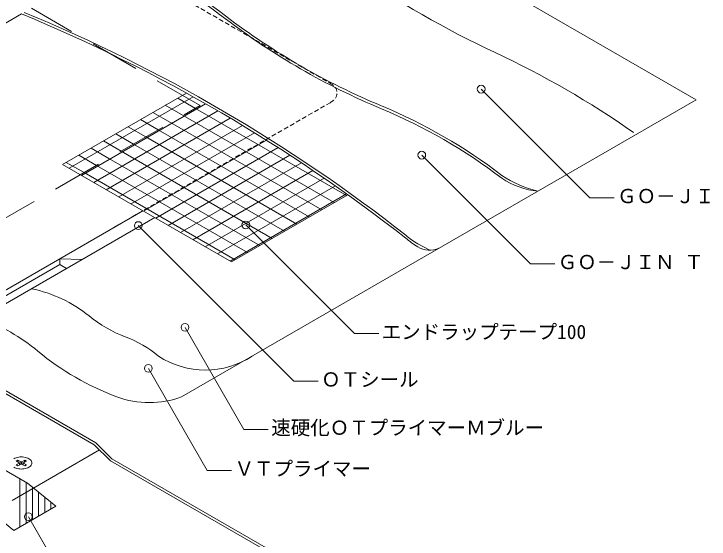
# Model space of a CAD drawing. Units: millimetres, scale not verified. Extents: x -690 to 690, y -477 to 478.
# Drawn here: x -129.9 to 226.9, y -313.5 to -43.9 of the extents above; entities that cross this region are included whole.
import ezdxf
from ezdxf.enums import TextEntityAlignment as Align

# ---------------------------------------------------------------- set-up
doc = ezdxf.new("R2010")
doc.units = ezdxf.units.MM
doc.header["$LTSCALE"] = 2
doc.linetypes.add('DASHED1', pattern=[1.8, 1.2, -0.6])
doc.linetypes.add('USER1', pattern=[19.05, 12.7, -6.35])
for name, color, linetype, lineweight in [('0-0_0', 7, 'Continuous', 18), ('0-3_BOUSUI', 1, 'Continuous', 18), ('0-4_MOJI', 7, 'Continuous', 18), ('0-5_HATCH', 9, 'Continuous', 18), ('0-6_KANAMONO', 4, 'Continuous', 18), ('0-8_KUTAI2', 3, 'USER1', 18), ('0-9_KANAMONO2', 4, 'DASHED1', 18), ('0-A_KANAMONO_SCREW', 4, 'Continuous', 18)]:
    doc.layers.add(name, color=color, linetype=linetype, lineweight=lineweight)
doc.styles.add('ＭＳ ゴシック', font='')
doc.styles.get('ＭＳ ゴシック').set_extended_font_data('MS Gothic')

msp = doc.modelspace()

# ---------------------------------------------------------------- linework, layer by layer
at = {"layer": '0-0_0'}
msp.add_lwpolyline([(-41.361, -84.522), (-104.877, -121.193), (-18.274, -171.193), (41.447, -136.713)], dxfattribs=at)
at = {"layer": '0-3_BOUSUI'}
for p, q in [((93.879, -14.942), (220.34, -87.954)), ((-43.804, -240.458), (220.34, -87.954)), ((77.373, -161.971), (83.515, -165.217)), ((-106.39, -172.567), (-102.904, -174.579))]:
    msp.add_line(p, q, dxfattribs=at)
for points in [[(-172.835, -216.454), (-172.835, -214.954), (-57.657, -148.456)], [(-106.39, -172.567), (-106.39, -169.567), (-94.893, -169.954)], [(-172.835, -214.954), (-87.839, -264.027), (-79.557, -272.308), (223.783, -447.442)], [(-172.835, -216.454), (-88.636, -265.067), (-80.355, -273.348), (221.184, -447.442)]]:
    msp.add_lwpolyline(points, dxfattribs=at)
msp.add_lwpolyline([(-231.695, -247.847), (-210.045, -235.347), (-206.416, -236.567), (-122.844, -284.817), (-108.338, -296.692), (-129.989, -309.192), (-144.495, -297.317), (-228.066, -249.067)], close=True, dxfattribs=at)
for centre, radius, start, end in [((-261.686, -361.106), 396.042, 52.61857, 61.49039), ((-261.686, -359.606), 396.042, 52.61857, 61.27025), ((323.05, 377.404), 486.839, 235.03128, 244.96872), ((-446.734, -819.493), 839.35, 51.89795, 67.53115), ((-441.82, -810.769), 830.634, 51.85719, 67.54956), ((196.835, 240.518), 359.2, 232.61857, 247.38143), ((196.835, 239.018), 359.2, 232.61857, 247.38143), ((-83.319, -492.815), 473.586, 55.03128, 64.96872), ((-48.178, -347.55), 277.868, 52.61857, 67.38143), ((-48.178, -349.05), 277.868, 52.61857, 67.38143), ((152.177, -79.846), 56.59, 235.98531, 256.58055), ((142.845, -95.12), 39.952, 236.02919, 264.54098), ((106.182, -115.721), 54.489, 230.0578, 238.08168), ((106.182, -117.221), 54.489, 230.0578, 238.08168), ((83.515, -153.538), 11.679, 238.26922, 294.01459), ((-135.015, -253.088), 69.586, 51.09038, 78.2744), ((-47.798, -145.036), 69.275, 231.09038, 248.90962), ((-185.104, -299.021), 106.194, 50.49262, 68.88831), ((-95.623, -269.039), 63.632, 51.09038, 68.90962), ((-27.532, -107.921), 141.491, 230.49262, 249.50738), ((-31.601, -183.334), 43.456, 236.38941, 303.61059), ((-60.435, -195.959), 47.506, 249.50738, 290.49262)]:
    msp.add_arc(centre, radius, start, end, dxfattribs=at)
at = {"layer": '0-4_MOJI'}
for p, q in [((165.659, -138.24), (109.909, -82.489)), ((135.174, -172.125), (79.423, -116.374)), ((178.159, -138.24), (165.659, -138.24)), ((13.796, -232.401), (-66.054, -152.552)), ((44.858, -207.985), (-10.893, -152.234)), ((147.674, -172.125), (135.174, -172.125)), ((-11.83, -257.182), (-42.055, -204.83)), ((57.358, -207.985), (44.858, -207.985)), ((-30.672, -278.23), (-60.898, -225.878)), ((26.296, -232.401), (13.796, -232.401)), ((0.67, -257.182), (-11.83, -257.182)), ((-18.172, -278.23), (-30.672, -278.23)), ((-92.259, -354.371), (-122.485, -302.019))]:
    msp.add_line(p, q, dxfattribs=at)
for centre in [(109.909, -82.489), (79.423, -116.374), (-66.054, -152.552), (-10.893, -152.234), (-42.055, -204.83), (-60.898, -225.878), (-122.485, -302.019)]:
    msp.add_circle(centre, 2, dxfattribs=at)
at = {"layer": '0-5_HATCH'}
for p, q in [((-101.534, -123.123), (-37.951, -86.414)), ((-95.184, -126.79), (-31.523, -90.035)), ((-88.834, -130.456), (-25.16, -93.694)), ((-82.484, -134.122), (-18.861, -97.389)), ((-76.134, -137.788), (-12.625, -101.121)), ((-69.784, -141.454), (-6.45, -104.889)), ((-63.434, -145.121), (-0.337, -108.692)), ((-57.084, -148.787), (5.716, -112.529)), ((-50.734, -152.453), (11.71, -116.401)), ((-44.384, -156.119), (17.645, -120.307)), ((-38.034, -159.785), (23.522, -124.246)), ((-31.684, -163.451), (29.342, -128.218)), ((-25.334, -167.118), (35.105, -132.223)), ((-18.984, -170.784), (40.813, -136.26)), ((-126.784, -307.341), (-126.784, -282.542)), ((-123.609, -305.508), (-123.609, -284.375)), ((-120.434, -303.675), (-120.434, -286.79)), ((-117.259, -301.842), (-117.259, -289.389)), ((-114.084, -300.009), (-114.084, -291.988)), ((-110.909, -298.176), (-110.909, -294.587))]:
    msp.add_line(p, q, dxfattribs=at)
for points in [[(40.751, -137.115), (-36.758, -92.365), (-45.851, -87.115)], [(34.401, -140.781), (-43.108, -96.031), (-52.201, -90.781)], [(28.051, -144.447), (-49.458, -99.697), (-58.551, -94.447)], [(21.701, -148.113), (-55.808, -103.363), (-64.901, -98.113)], [(15.351, -151.779), (-62.158, -107.029), (-71.251, -101.779)], [(9.001, -155.446), (-68.508, -110.696), (-77.601, -105.446)], [(2.651, -159.112), (-74.858, -114.362), (-83.951, -109.112)], [(-3.699, -162.778), (-81.208, -118.028), (-90.301, -112.778)], [(-10.049, -166.444), (-87.558, -121.694), (-96.651, -116.444)], [(-16.399, -170.11), (-93.908, -125.36), (-103.001, -120.11)]]:
    msp.add_lwpolyline(points, dxfattribs=at)
at = {"layer": '0-6_KANAMONO'}
for p, q in [((-337.402, -165.942), (-125.95, -43.86)), ((-210.096, -229.442), (-63.741, -144.943)), ((-210.096, -232.442), (-106.39, -172.567)), ((-130.866, -293.673), (-85.958, -267.745))]:
    msp.add_line(p, q, dxfattribs=at)
for centre, radius, start, end in [((-126.878, -277.563), 6.121, 108.45497, 119.61063), ((-126.283, -279.336), 7.99, 98.4225, 108.47645), ((-126.106, -280.376), 9.045, 89.91198, 98.57049), ((-126.099, -280.664), 9.333, 81.56327, 89.95426), ((-125.894, -279.308), 7.962, 71.50548, 81.59557), ((-125.3, -277.551), 6.108, 60.37751, 71.5569), ((-124.322, -275.847), 4.143, 45.95476, 60.48703), ((-123.286, -274.787), 2.66, 25.17845, 46.13581), ((-122.604, -274.452), 1.901, 0.31103, 24.77441), ((-122.597, -274.433), 1.895, 335.18299, 359.73157), ((-126.883, -271.332), 6.108, 240.37751, 251.5569), ((-126.29, -269.576), 7.962, 251.50548, 261.59557), ((-126.084, -268.22), 9.333, 261.56327, 269.95426), ((-126.078, -268.508), 9.045, 269.91198, 278.57049), ((-125.9, -269.548), 7.99, 278.4225, 288.47645), ((-125.306, -271.32), 6.121, 288.45497, 299.61063), ((-124.292, -273.077), 4.093, 299.4236, 314.13461), ((-123.278, -274.102), 2.651, 313.82578, 334.85996)]:
    msp.add_arc(centre, radius, start, end, dxfattribs=at)
at = {"layer": '0-8_KUTAI2'}
for p, q in [((-34.293, -90.942), (-120.896, -40.942)), ((-207.498, -190.942), (-34.293, -90.942)), ((-207.498, -190.942), (-34.293, -90.942))]:
    msp.add_line(p, q, dxfattribs=at)
at = {"layer": '0-9_KANAMONO2'}
for p, q in [((-77.594, -15.942), (32.391, -79.442)), ((-78.573, -153.507), (32.391, -89.442))]:
    msp.add_line(p, q, dxfattribs=at)
msp.add_ellipse((23.731, -84.442), major_axis=(12.247, 0), ratio=0.57735, start_param=5.4977871, end_param=7.0685835, dxfattribs=at)
at = {"layer": '0-A_KANAMONO_SCREW'}
for p, q in [((-127.824, -272.942), (-128.69, -273.442)), ((-128.69, -273.442), (-127.174, -274.317)), ((-128.69, -275.442), (-127.174, -274.567)), ((-126.308, -273.817), (-127.824, -272.942)), ((-127.824, -272.942), (-127.477, -274.142)), ((-127.085, -274.442), (-127.085, -275.515)), ((-126.308, -273.817), (-126.308, -275.067)), ((-125.875, -273.817), (-124.36, -272.942)), ((-125.875, -273.817), (-125.875, -275.067)), ((-125.099, -274.442), (-125.099, -275.515)), ((-123.494, -273.442), (-125.009, -274.317)), ((-123.494, -275.442), (-125.009, -274.567)), ((-124.36, -272.942), (-124.706, -274.142)), ((-124.36, -272.942), (-123.494, -273.442)), ((-127.824, -275.942), (-128.69, -275.442)), ((-126.308, -275.067), (-127.824, -275.942)), ((-125.875, -275.067), (-124.36, -275.942)), ((-124.36, -275.942), (-123.494, -275.442))]:
    msp.add_line(p, q, dxfattribs=at)
for centre, radius, start, end in [((-127.289, -274.364), 0.233, 299.4236, 314.13461), ((-127.29, -274.522), 0.235, 45.95476, 60.48703), ((-127.231, -274.422), 0.151, 313.82578, 334.85996), ((-127.231, -274.461), 0.151, 25.17845, 46.13581), ((-127.193, -274.442), 0.108, 0.31103, 24.77441), ((-127.192, -274.441), 0.108, 335.18299, 359.73157), ((-126.137, -273.515), 0.347, 240.37751, 251.5569), ((-126.103, -273.415), 0.452, 251.50548, 261.59557), ((-126.091, -273.338), 0.53, 261.56327, 269.95426), ((-126.091, -273.355), 0.514, 269.91198, 278.57049), ((-126.081, -273.414), 0.454, 278.4225, 288.47645), ((-126.047, -273.514), 0.348, 288.45497, 299.61063), ((-124.991, -274.442), 0.108, 155.18299, 179.73157), ((-124.991, -274.441), 0.108, 180.31103, 204.77441), ((-124.953, -274.461), 0.151, 133.82578, 154.85996), ((-124.952, -274.422), 0.151, 205.17845, 226.13581), ((-124.895, -274.519), 0.233, 119.4236, 134.13461), ((-124.893, -274.362), 0.235, 225.95476, 240.48703), ((-126.136, -275.369), 0.348, 108.45497, 119.61063), ((-126.103, -275.47), 0.454, 98.4225, 108.47645), ((-126.093, -275.529), 0.514, 89.91198, 98.57049), ((-126.092, -275.545), 0.53, 81.56327, 89.95426), ((-126.08, -275.468), 0.452, 71.50548, 81.59557), ((-126.047, -275.368), 0.347, 60.37751, 71.5569)]:
    msp.add_arc(centre, radius, start, end, dxfattribs=at)

# ---------------------------------------------------------------- texts
at = {"layer": '0-4_MOJI', "style": 'ＭＳ ゴシック'}
for s, p in [('ＧＯ－ＪＩＮ Ｔ', (179.659, -143.24)), ('ＧＯ－ＪＩＮ Ｔ', (149.174, -177.125)), ('エンドラップテープ100', (58.858, -212.985)), ('ＯＴシール', (27.796, -237.401)), ('速硬化ＯＴプライマーＭブルー', (2.17, -262.182)), ('ＶＴプライマー', (-16.672, -283.23))]:
    msp.add_text(s, height=7.331, dxfattribs=at).set_placement(p, align=Align.BOTTOM_LEFT)

doc.saveas('drawing.dxf')
